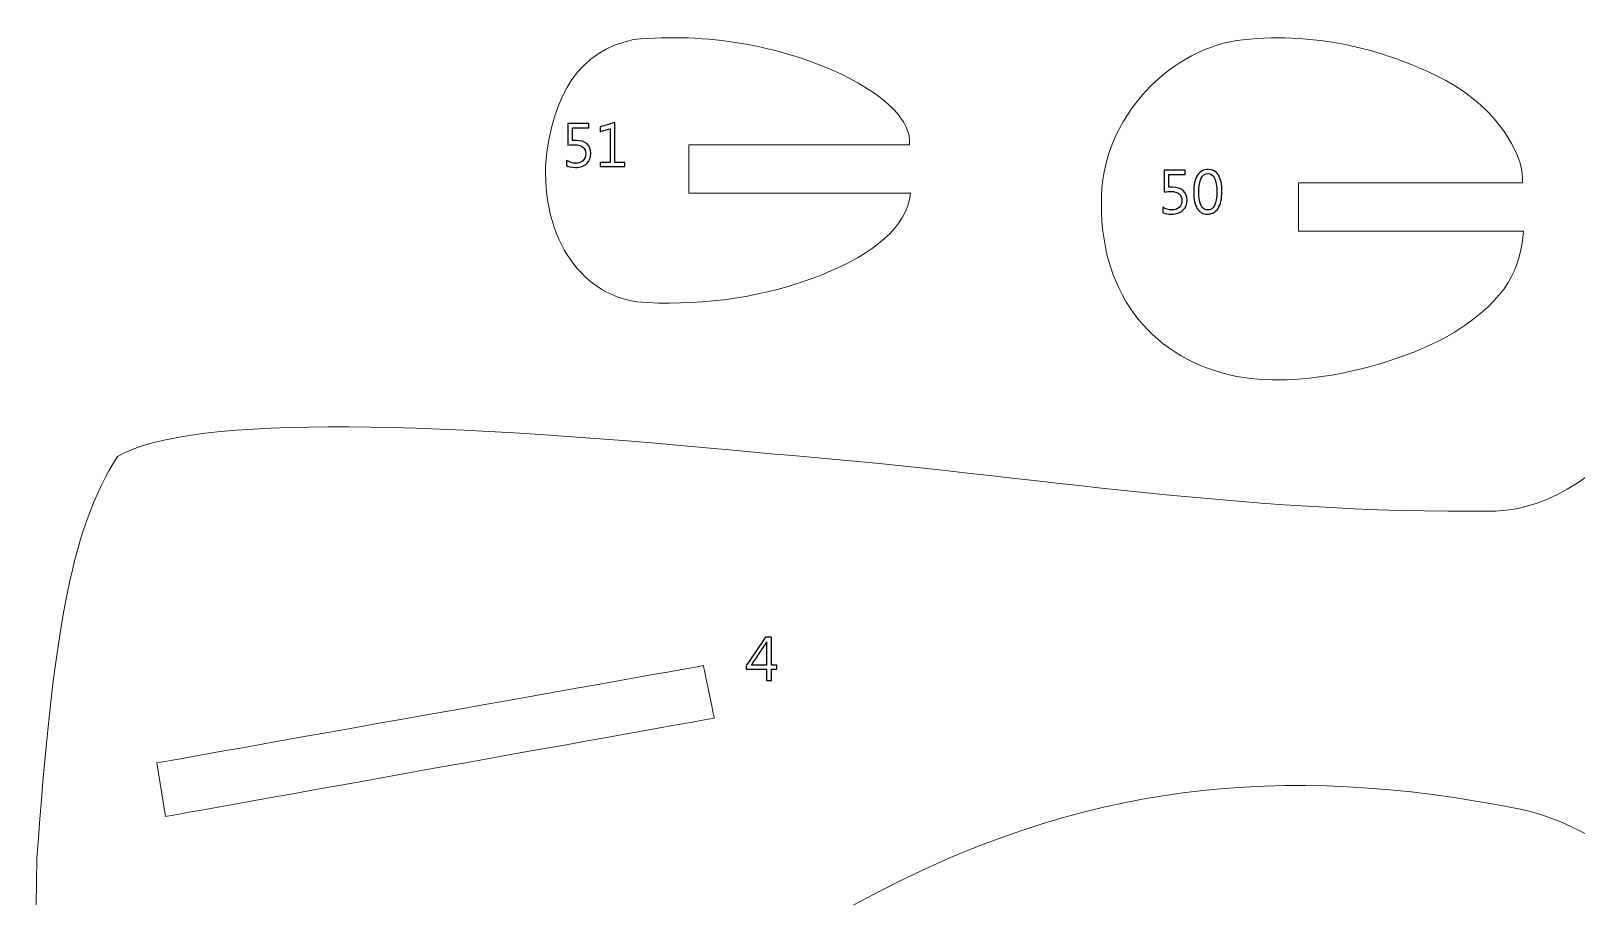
# Model space of a CAD drawing. Header units: centimetres. Extents: x -494 to 505, y -672 to 577.
# Drawn here: x -488.8 to -219.9, y -221.6 to -71.1 of the extents above; entities that cross this region are included whole.
import ezdxf

# ---------------------------------------------------------------- set-up
doc = ezdxf.new("R2010")
doc.units = ezdxf.units.CM
doc.header["$MEASUREMENT"] = 0
doc.layers.add('Camada 1', color=7, linetype='Continuous')
doc.layers.add('Camada 2', color=10, linetype='Continuous')

msp = doc.modelspace()

# ---------------------------------------------------------------- linework, layer by layer
at = {"layer": 'Camada 1', "lineweight": 9}
for points, knots in [([(-171.877482, -289.122612), (-171.417234, -291.33038), (-170.76293, -292.792912), (-169.592498, -295.697656), (-169.592498, -295.697656), (-166.99103, -303.282096), (-165.504622, -307.6575), (-173.55693, -310.625744), (-173.55693, -310.625744), (-177.69459, -311.82818), (-181.177438, -313.139836), (-184.119266, -314.542932), (-184.119266, -314.542932), (-198.820278, -320.617596), (-199.523858, -342.514936), (-193.890138, -357.236776), (-193.890138, -357.236776), (-189.844934, -363.822996), (-195.609718, -371.771672), (-201.114406, -369.92814), (-201.114406, -369.92814), (-201.114406, -369.92814), (-256.192782, -351.717864), (-256.192782, -351.717864), (-256.192782, -351.717864), (-254.607822, -345.745816), (-252.988826, -339.965792), (-250.858782, -333.99476), (-250.858782, -333.99476), (-250.858782, -333.99476), (-237.042706, -339.644228), (-237.042706, -339.644228), (-237.042706, -339.644228), (-237.042706, -339.644228), (-234.310174, -331.86116), (-234.310174, -331.86116), (-234.310174, -331.86116), (-234.310174, -331.86116), (-248.064782, -325.923656), (-248.064782, -325.923656), (-248.064782, -325.923656), (-245.077742, -319.458848), (-242.515898, -313.306968), (-239.20831, -307.165756), (-239.20831, -307.165756), (-239.20831, -307.165756), (-224.995486, -315.011816), (-224.995486, -315.011816), (-224.995486, -315.011816), (-224.995486, -315.011816), (-220.73997, -307.961284), (-220.73997, -307.961284), (-220.73997, -307.961284), (-220.73997, -307.961284), (-234.863386, -299.820584), (-234.863386, -299.820584), (-234.863386, -299.820584), (-231.622854, -294.342312), (-228.554026, -289.66922), (-225.135186, -284.696408), (-225.135186, -284.696408), (-225.135186, -284.696408), (-212.033358, -293.343076), (-212.033358, -293.343076), (-212.033358, -293.343076), (-212.033358, -293.343076), (-207.55483, -286.543496), (-207.55483, -286.543496), (-207.55483, -286.543496), (-207.55483, -286.543496), (-219.860114, -278.19858), (-219.860114, -278.19858), (-219.860114, -278.19858), (-216.204038, -273.117056), (-212.808566, -267.68298), (-209.444082, -262.4836), (-209.444082, -262.4836), (-209.444082, -262.4836), (-196.013578, -270.721328), (-196.013578, -270.721328), (-196.013578, -270.721328), (-196.013578, -270.721328), (-192.374774, -263.572244), (-192.374774, -263.572244), (-192.374774, -263.572244), (-192.374774, -263.572244), (-205.64221, -254.877824), (-205.64221, -254.877824), (-205.64221, -254.877824), (-192.847214, -229.7049), (-210.297014, -210.5787), (-229.633526, -206.477616), (-229.633526, -206.477616), (-270.939514, -198.17334), (-306.461414, -201.906124), (-344.475562, -222.53956), (-344.475562, -222.53956), (-370.286026, -235.883196), (-395.747494, -251.827284), (-421.002714, -267.868908), (-421.002714, -267.868908), (-436.48757, -276.248876), (-447.159634, -284.470348), (-464.85683, -290.508944), (-464.85683, -290.508944), (-470.354914, -292.199568), (-473.47505, -293.20236), (-475.541594, -292.117272), (-475.541594, -292.117272), (-483.768146, -278.821896), (-488.751118, -259.193792), (-487.706162, -215.05164), (-487.706162, -215.05164), (-484.91521, -177.04816), (-482.094794, -158.322772), (-473.688918, -145.105628), (-473.688918, -145.105628), (-460.462122, -137.656316), (-417.317682, -139.01928), (-359.988866, -144.689576), (-359.988866, -144.689576), (-319.967102, -147.65528), (-278.104854, -155.340304), (-233.92003, -154.620976), (-233.92003, -154.620976), (-213.98103, -153.978864), (-198.82993, -128.22428), (-179.348638, -98.790252), (-179.348638, -98.790252), (-168.780714, -100.527612), (-160.15335, -98.817684), (-154.495246, -93.99524), (-154.495246, -93.99524), (-149.021546, -88.652604), (-145.952718, -82.331052), (-146.064986, -74.856848), (-146.064986, -74.856848), (-146.087846, -72.723756), (-144.596866, -71.94042), (-142.229078, -72.798432), (-142.229078, -72.798432), (-113.594134, -78.67142), (-86.43747, -81.992216), (-61.44133, -81.803748), (-61.44133, -81.803748), (-61.44133, -81.803748), (-44.958762, -82.101436), (-44.958762, -82.101436), (-44.958762, -82.101436), (-22.211538, -82.526124), (-8.229346, -86.777068), (-4.602734, -100.924868), (-4.602734, -100.924868), (-3.762502, -105.042716), (-3.947922, -132.817616), (-3.908298, -138.162792), (-3.908298, -138.162792), (-3.908298, -138.162792), (-3.998722, -194.112388), (-3.998722, -194.112388), (-3.998722, -194.112388), (-3.998722, -194.112388), (-55.947818, -194.183), (-55.947818, -194.183), (-55.947818, -194.183), (-55.947818, -194.183), (-55.868062, -202.446636), (-55.868062, -202.446636), (-55.868062, -202.446636), (-55.868062, -202.446636), (-3.988054, -202.589384), (-3.988054, -202.589384), (-3.988054, -202.589384), (-3.988054, -202.589384), (-4.22783, -272.231104), (-4.22783, -272.231104), (-4.22783, -272.231104), (-4.22783, -272.231104), (-19.20621, -273.734276), (-19.20621, -273.734276), (-19.20621, -273.734276), (-19.20621, -273.734276), (-26.489914, -232.917492), (-26.489914, -232.917492), (-26.489914, -232.917492), (-26.489914, -232.917492), (-72.97293, -239.781588), (-72.97293, -239.781588), (-72.97293, -239.781588), (-72.97293, -239.781588), (-65.32753, -279.111456), (-65.32753, -279.111456), (-65.32753, -279.111456), (-65.32753, -279.111456), (-89.765886, -281.623516), (-89.765886, -281.623516), (-89.765886, -281.623516), (-89.87917, -271.87144), (-91.007438, -262.591804), (-93.44025, -254.004064), (-93.44025, -254.004064), (-96.718882, -242.648232), (-100.75291, -234.08132), (-106.761026, -232.132632), (-106.761026, -232.132632), (-106.761026, -232.132632), (-155.777438, -232.138728), (-155.777438, -232.138728), (-155.777438, -232.138728), (-159.270954, -232.321608), (-160.840166, -237.91926), (-159.684466, -246.6594), (-159.684466, -246.6594), (-158.761938, -256.127504), (-152.171654, -263.9568), (-148.63191, -273.87804), (-148.63191, -273.87804), (-146.288506, -280.445972), (-146.881342, -281.714448), (-152.075134, -281.679396), (-152.075134, -281.679396), (-152.075134, -281.679396), (-168.283382, -281.601164), (-168.283382, -281.601164), (-168.283382, -281.601164), (-170.456098, -282.293568), (-172.452538, -285.107888), (-171.877482, -289.122612)], [0, 0, 0, 0, 0.0172413793, 0.0172413793, 0.0172413793, 0.0172413893, 0.0344827586, 0.0344827586, 0.0344827586, 0.0344827686, 0.0517241379, 0.0517241379, 0.0517241379, 0.0517241479, 0.0689655172, 0.0689655172, 0.0689655172, 0.0689655272, 0.0862068966, 0.0862068966, 0.0862068966, 0.0862069066, 0.1034482759, 0.1034482759, 0.1034482759, 0.1034482859, 0.1206896552, 0.1206896552, 0.1206896552, 0.1206896652, 0.1379310345, 0.1379310345, 0.1379310345, 0.1379310445, 0.1551724138, 0.1551724138, 0.1551724138, 0.1551724238, 0.1724137931, 0.1724137931, 0.1724137931, 0.1724138031, 0.1896551724, 0.1896551724, 0.1896551724, 0.1896551824, 0.2068965517, 0.2068965517, 0.2068965517, 0.2068965617, 0.224137931, 0.224137931, 0.224137931, 0.224137941, 0.2413793103, 0.2413793103, 0.2413793103, 0.2413793203, 0.2586206897, 0.2586206897, 0.2586206897, 0.2586206997, 0.275862069, 0.275862069, 0.275862069, 0.275862079, 0.2931034483, 0.2931034483, 0.2931034483, 0.2931034583, 0.3103448276, 0.3103448276, 0.3103448276, 0.3103448376, 0.3275862069, 0.3275862069, 0.3275862069, 0.3275862169, 0.3448275862, 0.3448275862, 0.3448275862, 0.3448275962, 0.3620689655, 0.3620689655, 0.3620689655, 0.3620689755, 0.3793103448, 0.3793103448, 0.3793103448, 0.3793103548, 0.3965517241, 0.3965517241, 0.3965517241, 0.3965517341, 0.4137931034, 0.4137931034, 0.4137931034, 0.4137931134, 0.4310344828, 0.4310344828, 0.4310344828, 0.4310344928, 0.4482758621, 0.4482758621, 0.4482758621, 0.4482758721, 0.4655172414, 0.4655172414, 0.4655172414, 0.4655172514, 0.4827586207, 0.4827586207, 0.4827586207, 0.4827586307, 0.5, 0.5, 0.5, 0.50000001, 0.5172413793, 0.5172413793, 0.5172413793, 0.5172413893, 0.5344827586, 0.5344827586, 0.5344827586, 0.5344827686, 0.5517241379, 0.5517241379, 0.5517241379, 0.5517241479, 0.5689655172, 0.5689655172, 0.5689655172, 0.5689655272, 0.5862068966, 0.5862068966, 0.5862068966, 0.5862069066, 0.6034482759, 0.6034482759, 0.6034482759, 0.6034482859, 0.6206896552, 0.6206896552, 0.6206896552, 0.6206896652, 0.6379310345, 0.6379310345, 0.6379310345, 0.6379310445, 0.6551724138, 0.6551724138, 0.6551724138, 0.6551724238, 0.6724137931, 0.6724137931, 0.6724137931, 0.6724138031, 0.6896551724, 0.6896551724, 0.6896551724, 0.6896551824, 0.7068965517, 0.7068965517, 0.7068965517, 0.7068965617, 0.724137931, 0.724137931, 0.724137931, 0.724137941, 0.7413793103, 0.7413793103, 0.7413793103, 0.7413793203, 0.7586206897, 0.7586206897, 0.7586206897, 0.7586206997, 0.775862069, 0.775862069, 0.775862069, 0.775862079, 0.7931034483, 0.7931034483, 0.7931034483, 0.7931034583, 0.8103448276, 0.8103448276, 0.8103448276, 0.8103448376, 0.8275862069, 0.8275862069, 0.8275862069, 0.8275862169, 0.8448275862, 0.8448275862, 0.8448275862, 0.8448275962, 0.8620689655, 0.8620689655, 0.8620689655, 0.8620689755, 0.8793103448, 0.8793103448, 0.8793103448, 0.8793103548, 0.8965517241, 0.8965517241, 0.8965517241, 0.8965517341, 0.9137931034, 0.9137931034, 0.9137931034, 0.9137931134, 0.9310344828, 0.9310344828, 0.9310344828, 0.9310344928, 0.9482758621, 0.9482758621, 0.9482758621, 0.9482758721, 0.9655172414, 0.9655172414, 0.9655172414, 0.9655172514, 1, 1, 1, 1]), ([(-335.88579, -90.94724), (-335.88579, -90.94724), (-374.262142, -90.950288), (-374.262142, -90.950288), (-374.262142, -90.950288), (-374.262142, -90.950288), (-374.249442, -99.337368), (-374.249442, -99.337368), (-374.249442, -99.337368), (-374.249442, -99.337368), (-335.704942, -99.3394), (-335.704942, -99.3394), (-335.704942, -99.3394), (-336.303366, -105.195116), (-341.974678, -109.786928), (-351.09277, -113.514124), (-351.09277, -113.514124), (-361.228386, -117.499384), (-371.299486, -118.8212), (-381.438658, -118.372128), (-381.438658, -118.372128), (-391.672826, -118.072408), (-399.552414, -108.777532), (-399.206974, -94.547944), (-399.206974, -94.547944), (-398.094962, -81.798668), (-393.175998, -74.689716), (-383.900934, -72.587104), (-383.900934, -72.587104), (-370.915438, -71.448168), (-358.731566, -73.572116), (-347.698822, -78.642972), (-347.698822, -78.642972), (-339.73135, -82.639408), (-335.510886, -86.77656), (-335.88579, -90.94724)], [0, 0, 0, 0, 0.1, 0.1, 0.1, 0.10000001, 0.2, 0.2, 0.2, 0.20000001, 0.3, 0.3, 0.3, 0.30000001, 0.4, 0.4, 0.4, 0.40000001, 0.5, 0.5, 0.5, 0.50000001, 0.6, 0.6, 0.6, 0.60000001, 0.7, 0.7, 0.7, 0.70000001, 0.8, 0.8, 0.8, 0.80000001, 1, 1, 1, 1]), ([(-229.206806, -97.528888), (-229.206806, -97.528888), (-268.192758, -97.531936), (-268.192758, -97.531936), (-268.192758, -97.531936), (-268.192758, -97.531936), (-268.180058, -105.919016), (-268.180058, -105.919016), (-268.180058, -105.919016), (-268.180058, -105.919016), (-229.025958, -105.921048), (-229.025958, -105.921048), (-229.025958, -105.921048), (-229.624382, -112.451896), (-231.571038, -117.428264), (-241.074702, -123.566936), (-241.074702, -123.566936), (-249.98553, -128.776476), (-266.195302, -133.498336), (-278.932386, -131.222496), (-278.932386, -131.222496), (-293.163498, -128.331976), (-302.589946, -117.468904), (-302.48479, -101.129592), (-302.48479, -101.129592), (-302.850042, -86.115652), (-289.894518, -73.744328), (-277.83155, -72.666352), (-277.83155, -72.666352), (-265.054842, -71.109332), (-250.943618, -74.722228), (-240.56975, -80.885284), (-240.56975, -80.885284), (-232.602278, -86.038944), (-228.831902, -93.358208), (-229.206806, -97.528888)], [0, 0, 0, 0, 0.1, 0.1, 0.1, 0.10000001, 0.2, 0.2, 0.2, 0.20000001, 0.3, 0.3, 0.3, 0.30000001, 0.4, 0.4, 0.4, 0.40000001, 0.5, 0.5, 0.5, 0.50000001, 0.6, 0.6, 0.6, 0.60000001, 0.7, 0.7, 0.7, 0.70000001, 0.8, 0.8, 0.8, 0.80000001, 1, 1, 1, 1]), ([(-466.815932, -198.421244), (-466.815932, -198.421244), (-465.331048, -207.754982), (-465.331048, -207.754982), (-465.331048, -207.754982), (-465.331048, -207.754982), (-369.838986, -190.6397), (-369.838986, -190.6397), (-369.838986, -190.6397), (-369.838986, -190.6397), (-371.737382, -181.506622), (-371.737382, -181.506622), (-371.737382, -181.506622), (-371.737382, -181.506622), (-466.815932, -198.421244), (-466.815932, -198.421244)], [0, 0, 0, 0, 0.2, 0.2, 0.2, 0.20000001, 0.4, 0.4, 0.4, 0.40000001, 0.6, 0.6, 0.6, 0.60000001, 1, 1, 1, 1])]:
    msp.add_open_spline(points, degree=3, knots=knots, dxfattribs=at)
at = {"layer": 'Camada 2'}
for points, knots in [([(-395.542516, -94.537784), (-395.542516, -94.537784), (-395.542516, -93.623892), (-395.542516, -93.623892), (-395.542516, -93.623892), (-395.028166, -93.960696), (-394.504926, -94.129352), (-393.972796, -94.129352), (-393.972796, -94.129352), (-393.440412, -94.129352), (-393.012168, -93.97873), (-392.686032, -93.67774), (-392.686032, -93.67774), (-392.36142, -93.378274), (-392.198352, -92.978732), (-392.198352, -92.482162), (-392.198352, -92.482162), (-392.198352, -91.989402), (-392.36523, -91.604084), (-392.6967, -91.32824), (-392.6967, -91.32824), (-393.029948, -91.052142), (-393.504928, -90.91422), (-394.124942, -90.91422), (-394.124942, -90.91422), (-394.334746, -90.91422), (-394.728954, -90.935556), (-395.306042, -90.976958), (-395.306042, -90.976958), (-395.306042, -90.976958), (-395.306042, -87.193628), (-395.306042, -87.193628), (-395.306042, -87.193628), (-395.306042, -87.193628), (-391.660888, -87.193628), (-391.660888, -87.193628), (-391.660888, -87.193628), (-391.660888, -87.193628), (-391.660888, -87.96782), (-391.660888, -87.96782), (-391.660888, -87.96782), (-391.660888, -87.96782), (-394.488924, -87.96782), (-394.488924, -87.96782), (-394.488924, -87.96782), (-394.488924, -87.96782), (-394.488924, -90.182954), (-394.488924, -90.182954), (-394.488924, -90.182954), (-394.25753, -90.16873), (-394.044424, -90.161364), (-393.84732, -90.161364), (-393.84732, -90.161364), (-393.042648, -90.161364), (-392.418824, -90.364056), (-391.978134, -90.767154), (-391.978134, -90.767154), (-391.53719, -91.170506), (-391.316718, -91.724226), (-391.316718, -92.42679), (-391.316718, -92.42679), (-391.316718, -93.154246), (-391.553192, -93.740478), (-392.028172, -94.182946), (-392.028172, -94.182946), (-392.503152, -94.627446), (-393.155424, -94.849696), (-393.981686, -94.849696), (-393.981686, -94.849696), (-394.678662, -94.849696), (-395.1986, -94.74581), (-395.542516, -94.537784)], [0, 0, 0, 0, 0.0526315789, 0.0526315789, 0.0526315789, 0.0526315889, 0.1052631579, 0.1052631579, 0.1052631579, 0.1052631679, 0.1578947368, 0.1578947368, 0.1578947368, 0.1578947468, 0.2105263158, 0.2105263158, 0.2105263158, 0.2105263258, 0.2631578947, 0.2631578947, 0.2631578947, 0.2631579047, 0.3157894737, 0.3157894737, 0.3157894737, 0.3157894837, 0.3684210526, 0.3684210526, 0.3684210526, 0.3684210626, 0.4210526316, 0.4210526316, 0.4210526316, 0.4210526416, 0.4736842105, 0.4736842105, 0.4736842105, 0.4736842205, 0.5263157895, 0.5263157895, 0.5263157895, 0.5263157995, 0.5789473684, 0.5789473684, 0.5789473684, 0.5789473784, 0.6315789474, 0.6315789474, 0.6315789474, 0.6315789574, 0.6842105263, 0.6842105263, 0.6842105263, 0.6842105363, 0.7368421053, 0.7368421053, 0.7368421053, 0.7368421153, 0.7894736842, 0.7894736842, 0.7894736842, 0.7894736942, 0.8421052632, 0.8421052632, 0.8421052632, 0.8421052732, 0.8947368421, 0.8947368421, 0.8947368421, 0.8947368521, 1, 1, 1, 1]), ([(-385.424172, -94.720664), (-385.424172, -94.720664), (-389.682228, -94.720664), (-389.682228, -94.720664), (-389.682228, -94.720664), (-389.682228, -94.720664), (-389.682228, -93.968062), (-389.682228, -93.968062), (-389.682228, -93.968062), (-389.682228, -93.968062), (-387.983476, -93.968062), (-387.983476, -93.968062), (-387.983476, -93.968062), (-387.983476, -93.968062), (-387.983476, -88.114886), (-387.983476, -88.114886), (-387.983476, -88.114886), (-387.983476, -88.114886), (-389.725408, -88.63457), (-389.725408, -88.63457), (-389.725408, -88.63457), (-389.725408, -88.63457), (-389.725408, -87.817452), (-389.725408, -87.817452), (-389.725408, -87.817452), (-389.725408, -87.817452), (-387.123178, -87.02167), (-387.123178, -87.02167), (-387.123178, -87.02167), (-387.123178, -87.02167), (-387.123178, -93.968062), (-387.123178, -93.968062), (-387.123178, -93.968062), (-387.123178, -93.968062), (-385.424172, -93.968062), (-385.424172, -93.968062), (-385.424172, -93.968062), (-385.424172, -93.968062), (-385.424172, -94.720664), (-385.424172, -94.720664)], [0, 0, 0, 0, 0.0909090909, 0.0909090909, 0.0909090909, 0.0909091009, 0.1818181818, 0.1818181818, 0.1818181818, 0.1818181918, 0.2727272727, 0.2727272727, 0.2727272727, 0.2727272827, 0.3636363636, 0.3636363636, 0.3636363636, 0.3636363736, 0.4545454545, 0.4545454545, 0.4545454545, 0.4545454645, 0.5454545455, 0.5454545455, 0.5454545455, 0.5454545555, 0.6363636364, 0.6363636364, 0.6363636364, 0.6363636464, 0.7272727273, 0.7272727273, 0.7272727273, 0.7272727373, 0.8181818182, 0.8181818182, 0.8181818182, 0.8181818282, 1, 1, 1, 1]), ([(-291.81044, -102.66426), (-291.81044, -102.66426), (-291.81044, -101.750368), (-291.81044, -101.750368), (-291.81044, -101.750368), (-291.29609, -102.087172), (-290.77285, -102.255828), (-290.24072, -102.255828), (-290.24072, -102.255828), (-289.708336, -102.255828), (-289.280092, -102.105206), (-288.953956, -101.804216), (-288.953956, -101.804216), (-288.629344, -101.50475), (-288.466276, -101.105208), (-288.466276, -100.608638), (-288.466276, -100.608638), (-288.466276, -100.115878), (-288.633154, -99.73056), (-288.964624, -99.454716), (-288.964624, -99.454716), (-289.297872, -99.178618), (-289.772852, -99.040696), (-290.392866, -99.040696), (-290.392866, -99.040696), (-290.60267, -99.040696), (-290.996878, -99.062032), (-291.573966, -99.103434), (-291.573966, -99.103434), (-291.573966, -99.103434), (-291.573966, -95.320104), (-291.573966, -95.320104), (-291.573966, -95.320104), (-291.573966, -95.320104), (-287.928812, -95.320104), (-287.928812, -95.320104), (-287.928812, -95.320104), (-287.928812, -95.320104), (-287.928812, -96.094296), (-287.928812, -96.094296), (-287.928812, -96.094296), (-287.928812, -96.094296), (-290.756848, -96.094296), (-290.756848, -96.094296), (-290.756848, -96.094296), (-290.756848, -96.094296), (-290.756848, -98.30943), (-290.756848, -98.30943), (-290.756848, -98.30943), (-290.525454, -98.295206), (-290.312348, -98.28784), (-290.115244, -98.28784), (-290.115244, -98.28784), (-289.310572, -98.28784), (-288.686748, -98.490532), (-288.246058, -98.89363), (-288.246058, -98.89363), (-287.805114, -99.296982), (-287.584642, -99.850702), (-287.584642, -100.553266), (-287.584642, -100.553266), (-287.584642, -101.280722), (-287.821116, -101.866954), (-288.296096, -102.309422), (-288.296096, -102.309422), (-288.771076, -102.753922), (-289.423348, -102.976172), (-290.24961, -102.976172), (-290.24961, -102.976172), (-290.946586, -102.976172), (-291.466524, -102.872286), (-291.81044, -102.66426)], [0, 0, 0, 0, 0.0526315789, 0.0526315789, 0.0526315789, 0.0526315889, 0.1052631579, 0.1052631579, 0.1052631579, 0.1052631679, 0.1578947368, 0.1578947368, 0.1578947368, 0.1578947468, 0.2105263158, 0.2105263158, 0.2105263158, 0.2105263258, 0.2631578947, 0.2631578947, 0.2631578947, 0.2631579047, 0.3157894737, 0.3157894737, 0.3157894737, 0.3157894837, 0.3684210526, 0.3684210526, 0.3684210526, 0.3684210626, 0.4210526316, 0.4210526316, 0.4210526316, 0.4210526416, 0.4736842105, 0.4736842105, 0.4736842105, 0.4736842205, 0.5263157895, 0.5263157895, 0.5263157895, 0.5263157995, 0.5789473684, 0.5789473684, 0.5789473684, 0.5789473784, 0.6315789474, 0.6315789474, 0.6315789474, 0.6315789574, 0.6842105263, 0.6842105263, 0.6842105263, 0.6842105363, 0.7368421053, 0.7368421053, 0.7368421053, 0.7368421153, 0.7894736842, 0.7894736842, 0.7894736842, 0.7894736942, 0.8421052632, 0.8421052632, 0.8421052632, 0.8421052732, 0.8947368421, 0.8947368421, 0.8947368421, 0.8947368521, 1, 1, 1, 1]), ([(-284.050486, -102.976172), (-284.795976, -102.976172), (-285.378652, -102.65537), (-285.795974, -102.015544), (-285.795974, -102.015544), (-286.21355, -101.37394), (-286.423354, -100.447348), (-286.423354, -99.236022), (-286.423354, -99.236022), (-286.423354, -97.9043), (-286.20466, -96.898968), (-285.769304, -96.216216), (-285.769304, -96.216216), (-285.333694, -95.533464), (-284.70479, -95.191072), (-283.882084, -95.191072), (-283.882084, -95.191072), (-282.306776, -95.191072), (-281.520138, -96.477836), (-281.520138, -99.051364), (-281.520138, -99.051364), (-281.520138, -100.32746), (-281.742388, -101.298756), (-282.186634, -101.97084), (-282.186634, -101.97084), (-282.631134, -102.641146), (-283.252926, -102.976172), (-284.050486, -102.976172)], [0, 0, 0, 0, 0.125, 0.125, 0.125, 0.12500001, 0.25, 0.25, 0.25, 0.25000001, 0.375, 0.375, 0.375, 0.37500001, 0.5, 0.5, 0.5, 0.50000001, 0.625, 0.625, 0.625, 0.62500001, 0.75, 0.75, 0.75, 0.75000001, 1, 1, 1, 1]), ([(-283.930598, -95.922338), (-285.004002, -95.922338), (-285.54172, -97.013776), (-285.54172, -99.196652), (-285.54172, -99.196652), (-285.54172, -101.236018), (-285.01467, -102.255828), (-283.960824, -102.255828), (-283.960824, -102.255828), (-282.921456, -102.255828), (-282.401772, -101.217984), (-282.401772, -99.144582), (-282.401772, -99.144582), (-282.401772, -96.995742), (-282.910788, -95.922338), (-283.930598, -95.922338)], [0, 0, 0, 0, 0.2, 0.2, 0.2, 0.20000001, 0.4, 0.4, 0.4, 0.40000001, 0.6, 0.6, 0.6, 0.60000001, 1, 1, 1, 1]), ([(-358.944672, -182.111904), (-358.944672, -182.111904), (-359.912412, -182.111904), (-359.912412, -182.111904), (-359.912412, -182.111904), (-359.912412, -182.111904), (-359.912412, -184.1119), (-359.912412, -184.1119), (-359.912412, -184.1119), (-359.912412, -184.1119), (-360.762042, -184.1119), (-360.762042, -184.1119), (-360.762042, -184.1119), (-360.762042, -184.1119), (-360.762042, -182.111904), (-360.762042, -182.111904), (-360.762042, -182.111904), (-360.762042, -182.111904), (-364.299754, -182.111904), (-364.299754, -182.111904), (-364.299754, -182.111904), (-364.299754, -182.111904), (-364.299754, -181.54904), (-364.299754, -181.54904), (-364.299754, -181.54904), (-364.299754, -181.54904), (-360.950256, -176.584864), (-360.950256, -176.584864), (-360.950256, -176.584864), (-360.950256, -176.584864), (-359.912412, -176.584864), (-359.912412, -176.584864), (-359.912412, -176.584864), (-359.912412, -176.584864), (-359.912412, -181.412896), (-359.912412, -181.412896), (-359.912412, -181.412896), (-359.912412, -181.412896), (-358.944672, -181.412896), (-358.944672, -181.412896), (-358.944672, -181.412896), (-358.944672, -181.412896), (-358.944672, -182.111904), (-358.944672, -182.111904)], [0, 0, 0, 0, 0.0833333333, 0.0833333333, 0.0833333333, 0.0833333433, 0.1666666667, 0.1666666667, 0.1666666667, 0.1666666767, 0.25, 0.25, 0.25, 0.25000001, 0.3333333333, 0.3333333333, 0.3333333333, 0.3333333433, 0.4166666667, 0.4166666667, 0.4166666667, 0.4166666767, 0.5, 0.5, 0.5, 0.50000001, 0.5833333333, 0.5833333333, 0.5833333333, 0.5833333433, 0.6666666667, 0.6666666667, 0.6666666667, 0.6666666767, 0.75, 0.75, 0.75, 0.75000001, 0.8333333333, 0.8333333333, 0.8333333333, 0.8333333433, 1, 1, 1, 1]), ([(-360.762042, -181.412896), (-360.762042, -181.412896), (-360.762042, -178.160172), (-360.762042, -178.160172), (-360.762042, -178.160172), (-360.762042, -177.929032), (-360.75493, -177.66919), (-360.740452, -177.382424), (-360.740452, -177.382424), (-360.740452, -177.382424), (-360.762042, -177.382424), (-360.762042, -177.382424), (-360.762042, -177.382424), (-360.810302, -177.509678), (-360.907076, -177.701448), (-361.050586, -177.959512), (-361.050586, -177.959512), (-361.050586, -177.959512), (-363.36605, -181.412896), (-363.36605, -181.412896), (-363.36605, -181.412896), (-363.36605, -181.412896), (-360.762042, -181.412896), (-360.762042, -181.412896)], [0, 0, 0, 0, 0.1428571429, 0.1428571429, 0.1428571429, 0.1428571529, 0.2857142857, 0.2857142857, 0.2857142857, 0.2857142957, 0.4285714286, 0.4285714286, 0.4285714286, 0.4285714386, 0.5714285714, 0.5714285714, 0.5714285714, 0.5714285814, 0.7142857143, 0.7142857143, 0.7142857143, 0.7142857243, 1, 1, 1, 1])]:
    msp.add_open_spline(points, degree=3, knots=knots, dxfattribs=at)
at = {"layer": 'Camada 2', "lineweight": 9}
for points, knots in [([(-395.542516, -94.537784), (-395.542516, -94.537784), (-395.542516, -93.623892), (-395.542516, -93.623892), (-395.542516, -93.623892), (-395.028166, -93.960696), (-394.504926, -94.129352), (-393.972796, -94.129352), (-393.972796, -94.129352), (-393.440412, -94.129352), (-393.012168, -93.97873), (-392.686032, -93.67774), (-392.686032, -93.67774), (-392.36142, -93.378274), (-392.198352, -92.978732), (-392.198352, -92.482162), (-392.198352, -92.482162), (-392.198352, -91.989402), (-392.36523, -91.604084), (-392.6967, -91.32824), (-392.6967, -91.32824), (-393.029948, -91.052142), (-393.504928, -90.91422), (-394.124942, -90.91422), (-394.124942, -90.91422), (-394.334746, -90.91422), (-394.728954, -90.935556), (-395.306042, -90.976958), (-395.306042, -90.976958), (-395.306042, -90.976958), (-395.306042, -87.193628), (-395.306042, -87.193628), (-395.306042, -87.193628), (-395.306042, -87.193628), (-391.660888, -87.193628), (-391.660888, -87.193628), (-391.660888, -87.193628), (-391.660888, -87.193628), (-391.660888, -87.96782), (-391.660888, -87.96782), (-391.660888, -87.96782), (-391.660888, -87.96782), (-394.488924, -87.96782), (-394.488924, -87.96782), (-394.488924, -87.96782), (-394.488924, -87.96782), (-394.488924, -90.182954), (-394.488924, -90.182954), (-394.488924, -90.182954), (-394.25753, -90.16873), (-394.044424, -90.161364), (-393.84732, -90.161364), (-393.84732, -90.161364), (-393.042648, -90.161364), (-392.418824, -90.364056), (-391.978134, -90.767154), (-391.978134, -90.767154), (-391.53719, -91.170506), (-391.316718, -91.724226), (-391.316718, -92.42679), (-391.316718, -92.42679), (-391.316718, -93.154246), (-391.553192, -93.740478), (-392.028172, -94.182946), (-392.028172, -94.182946), (-392.503152, -94.627446), (-393.155424, -94.849696), (-393.981686, -94.849696), (-393.981686, -94.849696), (-394.678662, -94.849696), (-395.1986, -94.74581), (-395.542516, -94.537784)], [0, 0, 0, 0, 0.0526315789, 0.0526315789, 0.0526315789, 0.0526315889, 0.1052631579, 0.1052631579, 0.1052631579, 0.1052631679, 0.1578947368, 0.1578947368, 0.1578947368, 0.1578947468, 0.2105263158, 0.2105263158, 0.2105263158, 0.2105263258, 0.2631578947, 0.2631578947, 0.2631578947, 0.2631579047, 0.3157894737, 0.3157894737, 0.3157894737, 0.3157894837, 0.3684210526, 0.3684210526, 0.3684210526, 0.3684210626, 0.4210526316, 0.4210526316, 0.4210526316, 0.4210526416, 0.4736842105, 0.4736842105, 0.4736842105, 0.4736842205, 0.5263157895, 0.5263157895, 0.5263157895, 0.5263157995, 0.5789473684, 0.5789473684, 0.5789473684, 0.5789473784, 0.6315789474, 0.6315789474, 0.6315789474, 0.6315789574, 0.6842105263, 0.6842105263, 0.6842105263, 0.6842105363, 0.7368421053, 0.7368421053, 0.7368421053, 0.7368421153, 0.7894736842, 0.7894736842, 0.7894736842, 0.7894736942, 0.8421052632, 0.8421052632, 0.8421052632, 0.8421052732, 0.8947368421, 0.8947368421, 0.8947368421, 0.8947368521, 1, 1, 1, 1]), ([(-385.424172, -94.720664), (-385.424172, -94.720664), (-389.682228, -94.720664), (-389.682228, -94.720664), (-389.682228, -94.720664), (-389.682228, -94.720664), (-389.682228, -93.968062), (-389.682228, -93.968062), (-389.682228, -93.968062), (-389.682228, -93.968062), (-387.983476, -93.968062), (-387.983476, -93.968062), (-387.983476, -93.968062), (-387.983476, -93.968062), (-387.983476, -88.114886), (-387.983476, -88.114886), (-387.983476, -88.114886), (-387.983476, -88.114886), (-389.725408, -88.63457), (-389.725408, -88.63457), (-389.725408, -88.63457), (-389.725408, -88.63457), (-389.725408, -87.817452), (-389.725408, -87.817452), (-389.725408, -87.817452), (-389.725408, -87.817452), (-387.123178, -87.02167), (-387.123178, -87.02167), (-387.123178, -87.02167), (-387.123178, -87.02167), (-387.123178, -93.968062), (-387.123178, -93.968062), (-387.123178, -93.968062), (-387.123178, -93.968062), (-385.424172, -93.968062), (-385.424172, -93.968062), (-385.424172, -93.968062), (-385.424172, -93.968062), (-385.424172, -94.720664), (-385.424172, -94.720664)], [0, 0, 0, 0, 0.0909090909, 0.0909090909, 0.0909090909, 0.0909091009, 0.1818181818, 0.1818181818, 0.1818181818, 0.1818181918, 0.2727272727, 0.2727272727, 0.2727272727, 0.2727272827, 0.3636363636, 0.3636363636, 0.3636363636, 0.3636363736, 0.4545454545, 0.4545454545, 0.4545454545, 0.4545454645, 0.5454545455, 0.5454545455, 0.5454545455, 0.5454545555, 0.6363636364, 0.6363636364, 0.6363636364, 0.6363636464, 0.7272727273, 0.7272727273, 0.7272727273, 0.7272727373, 0.8181818182, 0.8181818182, 0.8181818182, 0.8181818282, 1, 1, 1, 1]), ([(-291.81044, -102.66426), (-291.81044, -102.66426), (-291.81044, -101.750368), (-291.81044, -101.750368), (-291.81044, -101.750368), (-291.29609, -102.087172), (-290.77285, -102.255828), (-290.24072, -102.255828), (-290.24072, -102.255828), (-289.708336, -102.255828), (-289.280092, -102.105206), (-288.953956, -101.804216), (-288.953956, -101.804216), (-288.629344, -101.50475), (-288.466276, -101.105208), (-288.466276, -100.608638), (-288.466276, -100.608638), (-288.466276, -100.115878), (-288.633154, -99.73056), (-288.964624, -99.454716), (-288.964624, -99.454716), (-289.297872, -99.178618), (-289.772852, -99.040696), (-290.392866, -99.040696), (-290.392866, -99.040696), (-290.60267, -99.040696), (-290.996878, -99.062032), (-291.573966, -99.103434), (-291.573966, -99.103434), (-291.573966, -99.103434), (-291.573966, -95.320104), (-291.573966, -95.320104), (-291.573966, -95.320104), (-291.573966, -95.320104), (-287.928812, -95.320104), (-287.928812, -95.320104), (-287.928812, -95.320104), (-287.928812, -95.320104), (-287.928812, -96.094296), (-287.928812, -96.094296), (-287.928812, -96.094296), (-287.928812, -96.094296), (-290.756848, -96.094296), (-290.756848, -96.094296), (-290.756848, -96.094296), (-290.756848, -96.094296), (-290.756848, -98.30943), (-290.756848, -98.30943), (-290.756848, -98.30943), (-290.525454, -98.295206), (-290.312348, -98.28784), (-290.115244, -98.28784), (-290.115244, -98.28784), (-289.310572, -98.28784), (-288.686748, -98.490532), (-288.246058, -98.89363), (-288.246058, -98.89363), (-287.805114, -99.296982), (-287.584642, -99.850702), (-287.584642, -100.553266), (-287.584642, -100.553266), (-287.584642, -101.280722), (-287.821116, -101.866954), (-288.296096, -102.309422), (-288.296096, -102.309422), (-288.771076, -102.753922), (-289.423348, -102.976172), (-290.24961, -102.976172), (-290.24961, -102.976172), (-290.946586, -102.976172), (-291.466524, -102.872286), (-291.81044, -102.66426)], [0, 0, 0, 0, 0.0526315789, 0.0526315789, 0.0526315789, 0.0526315889, 0.1052631579, 0.1052631579, 0.1052631579, 0.1052631679, 0.1578947368, 0.1578947368, 0.1578947368, 0.1578947468, 0.2105263158, 0.2105263158, 0.2105263158, 0.2105263258, 0.2631578947, 0.2631578947, 0.2631578947, 0.2631579047, 0.3157894737, 0.3157894737, 0.3157894737, 0.3157894837, 0.3684210526, 0.3684210526, 0.3684210526, 0.3684210626, 0.4210526316, 0.4210526316, 0.4210526316, 0.4210526416, 0.4736842105, 0.4736842105, 0.4736842105, 0.4736842205, 0.5263157895, 0.5263157895, 0.5263157895, 0.5263157995, 0.5789473684, 0.5789473684, 0.5789473684, 0.5789473784, 0.6315789474, 0.6315789474, 0.6315789474, 0.6315789574, 0.6842105263, 0.6842105263, 0.6842105263, 0.6842105363, 0.7368421053, 0.7368421053, 0.7368421053, 0.7368421153, 0.7894736842, 0.7894736842, 0.7894736842, 0.7894736942, 0.8421052632, 0.8421052632, 0.8421052632, 0.8421052732, 0.8947368421, 0.8947368421, 0.8947368421, 0.8947368521, 1, 1, 1, 1]), ([(-284.050486, -102.976172), (-284.795976, -102.976172), (-285.378652, -102.65537), (-285.795974, -102.015544), (-285.795974, -102.015544), (-286.21355, -101.37394), (-286.423354, -100.447348), (-286.423354, -99.236022), (-286.423354, -99.236022), (-286.423354, -97.9043), (-286.20466, -96.898968), (-285.769304, -96.216216), (-285.769304, -96.216216), (-285.333694, -95.533464), (-284.70479, -95.191072), (-283.882084, -95.191072), (-283.882084, -95.191072), (-282.306776, -95.191072), (-281.520138, -96.477836), (-281.520138, -99.051364), (-281.520138, -99.051364), (-281.520138, -100.32746), (-281.742388, -101.298756), (-282.186634, -101.97084), (-282.186634, -101.97084), (-282.631134, -102.641146), (-283.252926, -102.976172), (-284.050486, -102.976172)], [0, 0, 0, 0, 0.125, 0.125, 0.125, 0.12500001, 0.25, 0.25, 0.25, 0.25000001, 0.375, 0.375, 0.375, 0.37500001, 0.5, 0.5, 0.5, 0.50000001, 0.625, 0.625, 0.625, 0.62500001, 0.75, 0.75, 0.75, 0.75000001, 1, 1, 1, 1]), ([(-283.930598, -95.922338), (-285.004002, -95.922338), (-285.54172, -97.013776), (-285.54172, -99.196652), (-285.54172, -99.196652), (-285.54172, -101.236018), (-285.01467, -102.255828), (-283.960824, -102.255828), (-283.960824, -102.255828), (-282.921456, -102.255828), (-282.401772, -101.217984), (-282.401772, -99.144582), (-282.401772, -99.144582), (-282.401772, -96.995742), (-282.910788, -95.922338), (-283.930598, -95.922338)], [0, 0, 0, 0, 0.2, 0.2, 0.2, 0.20000001, 0.4, 0.4, 0.4, 0.40000001, 0.6, 0.6, 0.6, 0.60000001, 1, 1, 1, 1]), ([(-358.944672, -182.111904), (-358.944672, -182.111904), (-359.912412, -182.111904), (-359.912412, -182.111904), (-359.912412, -182.111904), (-359.912412, -182.111904), (-359.912412, -184.1119), (-359.912412, -184.1119), (-359.912412, -184.1119), (-359.912412, -184.1119), (-360.762042, -184.1119), (-360.762042, -184.1119), (-360.762042, -184.1119), (-360.762042, -184.1119), (-360.762042, -182.111904), (-360.762042, -182.111904), (-360.762042, -182.111904), (-360.762042, -182.111904), (-364.299754, -182.111904), (-364.299754, -182.111904), (-364.299754, -182.111904), (-364.299754, -182.111904), (-364.299754, -181.54904), (-364.299754, -181.54904), (-364.299754, -181.54904), (-364.299754, -181.54904), (-360.950256, -176.584864), (-360.950256, -176.584864), (-360.950256, -176.584864), (-360.950256, -176.584864), (-359.912412, -176.584864), (-359.912412, -176.584864), (-359.912412, -176.584864), (-359.912412, -176.584864), (-359.912412, -181.412896), (-359.912412, -181.412896), (-359.912412, -181.412896), (-359.912412, -181.412896), (-358.944672, -181.412896), (-358.944672, -181.412896), (-358.944672, -181.412896), (-358.944672, -181.412896), (-358.944672, -182.111904), (-358.944672, -182.111904)], [0, 0, 0, 0, 0.0833333333, 0.0833333333, 0.0833333333, 0.0833333433, 0.1666666667, 0.1666666667, 0.1666666667, 0.1666666767, 0.25, 0.25, 0.25, 0.25000001, 0.3333333333, 0.3333333333, 0.3333333333, 0.3333333433, 0.4166666667, 0.4166666667, 0.4166666667, 0.4166666767, 0.5, 0.5, 0.5, 0.50000001, 0.5833333333, 0.5833333333, 0.5833333333, 0.5833333433, 0.6666666667, 0.6666666667, 0.6666666667, 0.6666666767, 0.75, 0.75, 0.75, 0.75000001, 0.8333333333, 0.8333333333, 0.8333333333, 0.8333333433, 1, 1, 1, 1]), ([(-360.762042, -181.412896), (-360.762042, -181.412896), (-360.762042, -178.160172), (-360.762042, -178.160172), (-360.762042, -178.160172), (-360.762042, -177.929032), (-360.75493, -177.66919), (-360.740452, -177.382424), (-360.740452, -177.382424), (-360.740452, -177.382424), (-360.762042, -177.382424), (-360.762042, -177.382424), (-360.762042, -177.382424), (-360.810302, -177.509678), (-360.907076, -177.701448), (-361.050586, -177.959512), (-361.050586, -177.959512), (-361.050586, -177.959512), (-363.36605, -181.412896), (-363.36605, -181.412896), (-363.36605, -181.412896), (-363.36605, -181.412896), (-360.762042, -181.412896), (-360.762042, -181.412896)], [0, 0, 0, 0, 0.1428571429, 0.1428571429, 0.1428571429, 0.1428571529, 0.2857142857, 0.2857142857, 0.2857142857, 0.2857142957, 0.4285714286, 0.4285714286, 0.4285714286, 0.4285714386, 0.5714285714, 0.5714285714, 0.5714285714, 0.5714285814, 0.7142857143, 0.7142857143, 0.7142857143, 0.7142857243, 1, 1, 1, 1])]:
    msp.add_open_spline(points, degree=3, knots=knots, dxfattribs=at)

doc.saveas('drawing.dxf')
